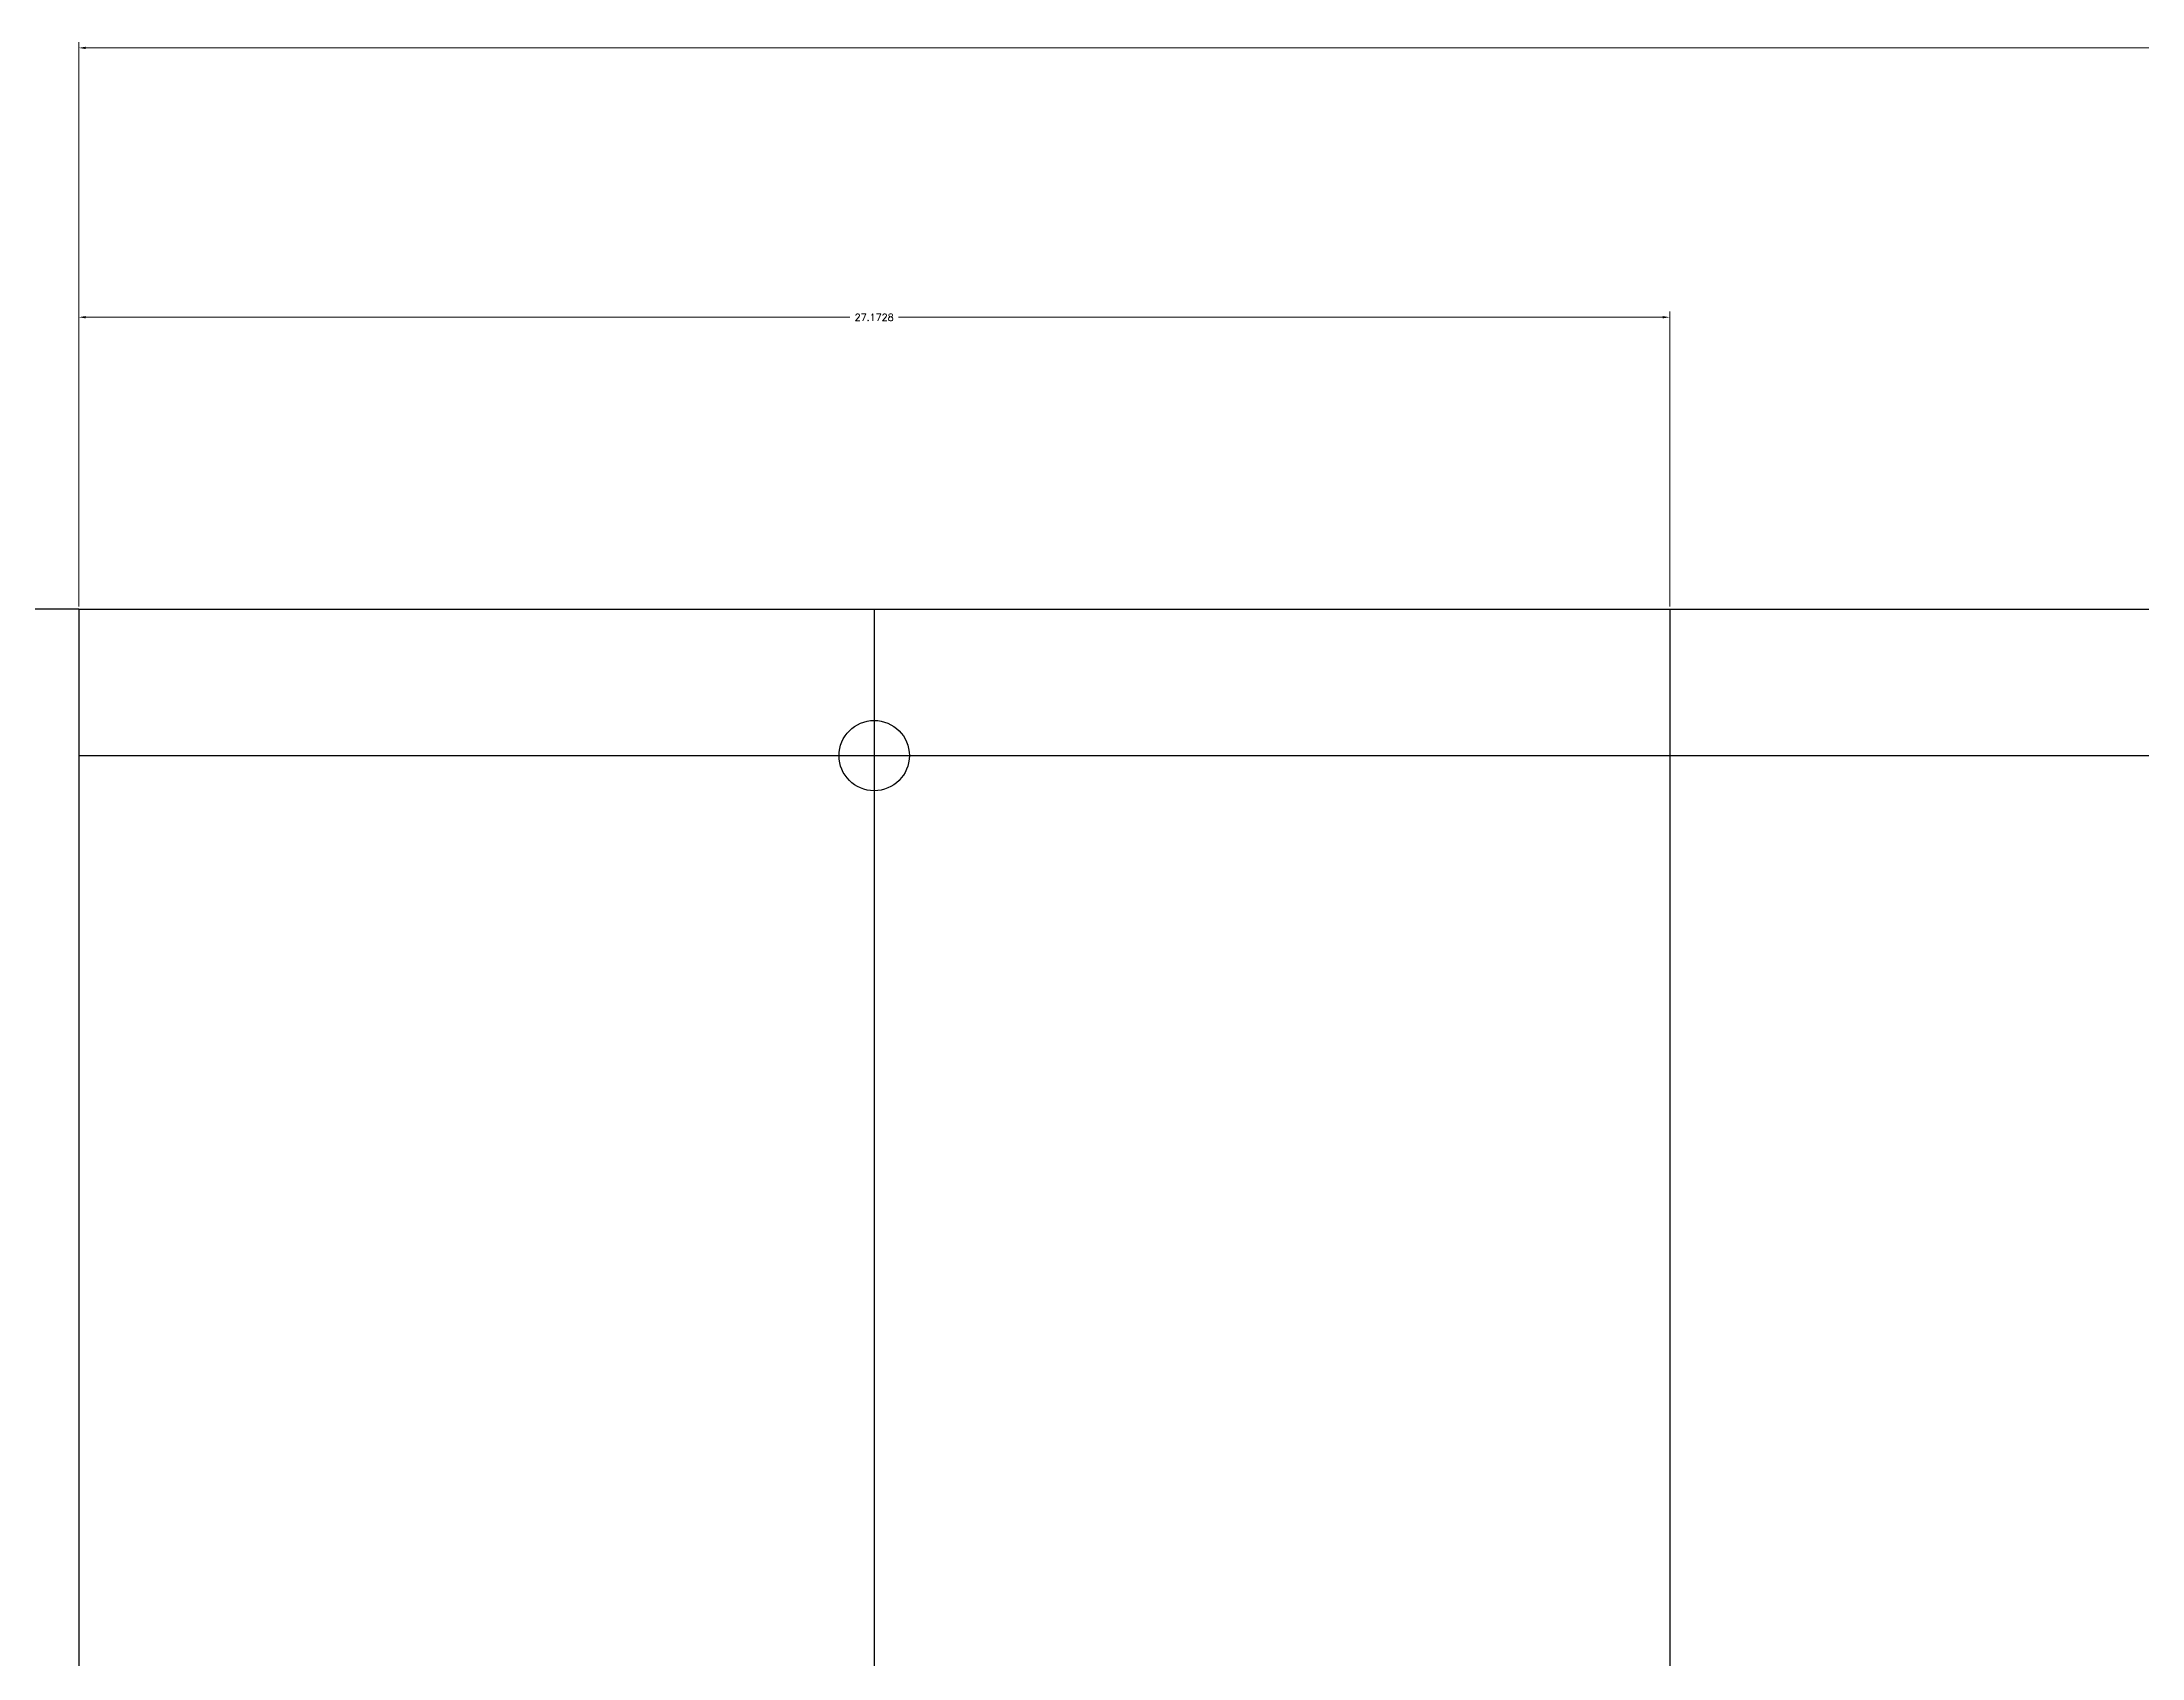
# Model space of a CAD drawing. Header units: inches. Extents: x -18 to 170, y 12 to 295.
# Drawn here: x 8.77 to 44.63, y 85.95 to 113.56 of the extents above; entities that cross this region are included whole.
import ezdxf

# ---------------------------------------------------------------- set-up
doc = ezdxf.new("R2010")
doc.units = ezdxf.units.IN
doc.header["$MEASUREMENT"] = 0
doc.layers.add('AM_5', color=3, linetype='Continuous', lineweight=15)
doc.styles.get("Standard").update_dxf_attribs({"font": 'ROMANS.SHX'})
doc.dimstyles.new('AM_ANSI$0', dxfattribs={"dimtxt": 0.12, "dimasz": 0.12, "dimexe": 0.1, "dimexo": 0.05, "dimgap": 0.06, "dimtad": 0, "dimtih": 1, "dimtoh": 1, "dimdec": 4, "dimzin": 7, "dimdsep": 46, "dimtxsty": 'Standard', "dimcen": 0, "dimclrd": 256, "dimclre": 256, "dimclrt": 2, "dimadec": 0, "dimazin": 2, "dimtp": 0.1, "dimtm": 0.1, "dimtfac": 0.71, "dimtdec": 4, "dimtofl": 0, "dimtmove": 0, "dimatfit": 3, "dimfxl": 1, "dimtolj": 1, "dimtzin": 7, "dimlwd": -1, "dimlwe": -1, "dimarcsym": 1})

# ---------------------------------------------------------------- blocks, each defined once
blk = doc.blocks.new('*D4')
at = {"layer": 'AM_5', "linetype": 'ByBlock', "transparency": 16777216}
for p, q in [((9.392, 103.916), (9.392, 113.556)), ((9.512, 113.456), (53.863, 113.456)), ((99.043, 113.456), (54.692, 113.456)), ((99.163, 103.916), (99.163, 113.556))]:
    blk.add_line(p, q, dxfattribs=at)
at = {"layer": 'AM_5', "transparency": 16777216}
for points in [[(9.512, 113.476), (9.512, 113.436), (9.392, 113.456)], [(99.043, 113.476), (99.043, 113.436), (99.163, 113.456)]]:
    blk.add_solid(points, dxfattribs=at)
at = {"layer": 'Defpoints', "color": 0, "transparency": 16777216}
for p in [(99.163, 113.456), (9.392, 103.866), (99.163, 103.866)]:
    blk.add_point(p, dxfattribs=at)
at = {"layer": 'AM_5', "color": 2, "transparency": 16777216, "insert": (54.278, 113.456), "char_height": 0.12, "attachment_point": 5}
blk.add_mtext('\\A1;89.7710', dxfattribs=at)
blk = doc.blocks.new('*D5')
at = {"layer": 'AM_5', "linetype": 'ByBlock', "transparency": 16777216}
for p, q in [((9.392, 103.916), (9.392, 108.955)), ((9.512, 108.855), (22.564, 108.855)), ((36.445, 108.855), (23.393, 108.855)), ((36.565, 103.916), (36.565, 108.955))]:
    blk.add_line(p, q, dxfattribs=at)
at = {"layer": 'AM_5', "transparency": 16777216}
for points in [[(9.512, 108.875), (9.512, 108.835), (9.392, 108.855)], [(36.445, 108.875), (36.445, 108.835), (36.565, 108.855)]]:
    blk.add_solid(points, dxfattribs=at)
at = {"layer": 'Defpoints', "color": 0, "transparency": 16777216}
for p in [(36.565, 108.855), (9.392, 103.866), (36.565, 103.866)]:
    blk.add_point(p, dxfattribs=at)
at = {"layer": 'AM_5', "color": 2, "transparency": 16777216, "insert": (22.978, 108.855), "char_height": 0.12, "attachment_point": 5}
blk.add_mtext('\\A1;27.1728', dxfattribs=at)
blk = doc.blocks.new('*D7')
at = {"layer": 'AM_5', "linetype": 'ByBlock', "transparency": 16777216}
for p, q in [((9.342, 103.866), (-17.802, 103.866)), ((-17.702, 103.746), (-17.702, 82.486)), ((-17.702, 60.986), (-17.702, 82.246)), ((9.342, 60.866), (-17.802, 60.866))]:
    blk.add_line(p, q, dxfattribs=at)
at = {"layer": 'AM_5', "transparency": 16777216}
for points in [[(-17.722, 103.746), (-17.682, 103.746), (-17.702, 103.866)], [(-17.722, 60.986), (-17.682, 60.986), (-17.702, 60.866)]]:
    blk.add_solid(points, dxfattribs=at)
at = {"layer": 'Defpoints', "color": 0, "transparency": 16777216}
for p in [(9.392, 103.866), (-17.702, 60.866), (9.392, 60.866)]:
    blk.add_point(p, dxfattribs=at)
at = {"layer": 'AM_5', "color": 2, "transparency": 16777216, "insert": (-17.702, 82.366), "char_height": 0.12, "attachment_point": 5}
blk.add_mtext('\\A1;43.0000', dxfattribs=at)

msp = doc.modelspace()

# ---------------------------------------------------------------- linework, layer by layer
for p, q in [((9.39204, 103.86648), (-12.47331, 103.86648)), ((9.39204, 103.86648), (107.16304, 103.86648)), ((9.39204, 103.86648), (9.39204, 21.86648)), ((22.97843, 103.86648), (22.97843, 21.86648)), ((36.56484, 103.86648), (36.56484, 21.86648)), ((9.39204, 101.36648), (107.16304, 101.36648))]:
    msp.add_line(p, q)
msp.add_circle((22.97843, 101.36648), 0.6)

# ---------------------------------------------------------------- dimensions: what is measured, and where the dimension line sits
at = {"layer": 'AM_5'}
for base, p2, picture, middle in [((99.16304, 113.45639), (99.16304, 103.86648), '*D4', (54.27754, 113.45639)), ((36.56484, 108.85487), (36.56484, 103.86648), '*D5', (22.97844, 108.85487))]:
    dim = msp.add_linear_dim(base=base, p1=(9.39204, 103.86648), p2=p2, dimstyle='AM_ANSI$0', dxfattribs=at)
    dim.commit()
    dim.dimension.update_dxf_attribs({"geometry": picture, "text_midpoint": middle})
dim = msp.add_linear_dim(base=(-17.70176, 60.86648), p1=(9.39204, 103.86648), p2=(9.39204, 60.86648), angle=90, dimstyle='AM_ANSI$0', dxfattribs=at)
dim.commit()
dim.dimension.update_dxf_attribs({"geometry": '*D7', "text_midpoint": (-17.70176, 82.36648)})

doc.saveas('drawing.dxf')
